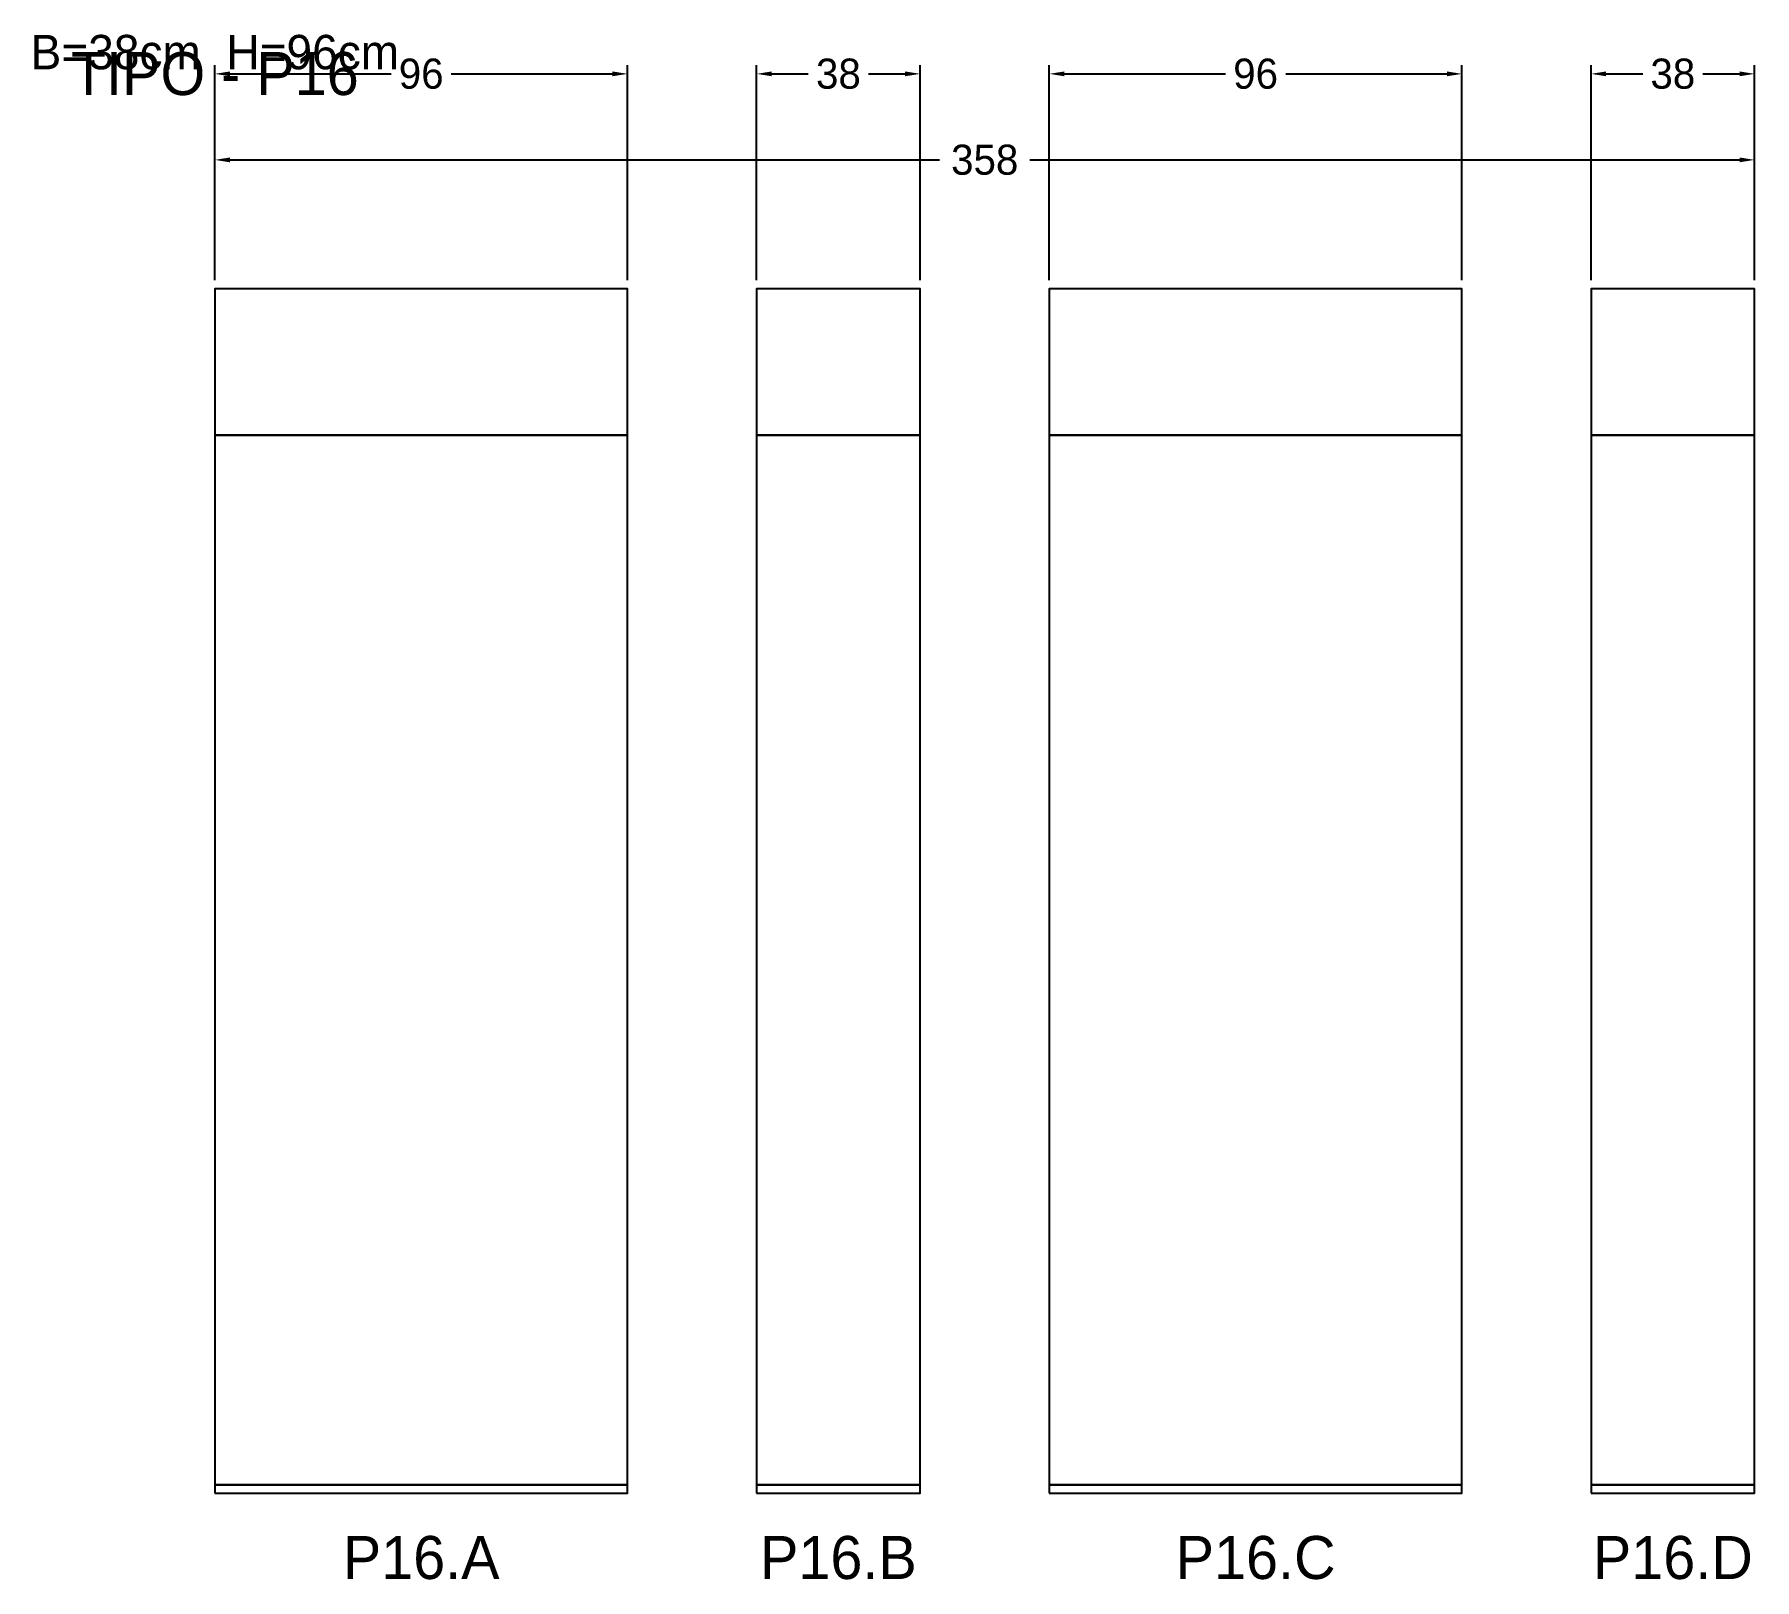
# Model space of a CAD drawing. Header units: metres. Extents: x -42 to 358, y -20 to 339.
import ezdxf

# ---------------------------------------------------------------- set-up
doc = ezdxf.new("R2010")
doc.units = ezdxf.units.M
for name, color, linetype in [('COTA', 3, 'Continuous'), ('Cota Secao (2x)', 3, 'Continuous'), ('NOMENCLATURA', 1, 'Continuous'), ('Paineis', 7, 'Continuous'), ('Texto Secao', 2, 'Continuous')]:
    doc.layers.add(name, color=color, linetype=linetype)
doc.dimstyles.new('COTA', dxfattribs={"dimtxt": 7, "dimasz": 3.5, "dimexe": 2, "dimexo": 2, "dimgap": 1.5, "dimtad": 1, "dimdec": 1, "dimcen": 2.5, "dimclrd": 3, "dimclre": 3, "dimclrt": 3, "dimazin": 3, "dimtfac": 1, "dimtmove": 0, "dimatfit": 3})

# ---------------------------------------------------------------- blocks, each defined once
blk = doc.blocks.new('_CLOSEDFILLED')
at = {"color": 0, "linetype": 'BYBLOCK'}
blk.add_solid([(-1, 0.16), (0, 0), (-1, -0.16)], dxfattribs=at)
blk = doc.blocks.new('*D1')
at = {"color": 3}
for p, q in [((0, 282), (0, 312)), ((357.8, 282), (357.8, 312)), ((3.5, 310), (168.4, 310)), ((189.4, 310), (354.3, 310))]:
    blk.add_line(p, q, dxfattribs=at)
at = {"layer": 'Defpoints'}
for p in [(0, 310), (0, 280), (357.8, 280)]:
    blk.add_point(p, dxfattribs=at)
at = {"layer": 'COTA', "color": 3, "xscale": 3.5, "yscale": 3.5, "rotation": 180}
blk.add_blockref('_CLOSEDFILLED', (0, 310), dxfattribs=at)
at = {"layer": 'COTA', "color": 3, "xscale": 3.5, "yscale": 3.5}
blk.add_blockref('_CLOSEDFILLED', (357.8, 310), dxfattribs=at)
at = {"layer": 'COTA', "color": 3, "insert": (178.9, 310), "char_height": 7, "attachment_point": 5}
blk.add_mtext('358', dxfattribs=at)
blk = doc.blocks.new('*D2')
at = {"color": 3}
for p, q in [((0, 282), (0, 332)), ((95.9, 282), (95.9, 332)), ((3.5, 330), (40.95, 330)), ((54.95, 330), (92.4, 330))]:
    blk.add_line(p, q, dxfattribs=at)
at = {"layer": 'Defpoints'}
for p in [(0, 330), (0, 280), (95.9, 280)]:
    blk.add_point(p, dxfattribs=at)
at = {"layer": 'COTA', "color": 3, "xscale": 3.5, "yscale": 3.5, "rotation": 180}
blk.add_blockref('_CLOSEDFILLED', (0, 330), dxfattribs=at)
at = {"layer": 'COTA', "color": 3, "xscale": 3.5, "yscale": 3.5}
blk.add_blockref('_CLOSEDFILLED', (95.9, 330), dxfattribs=at)
at = {"layer": 'COTA', "color": 3, "insert": (47.95, 330), "char_height": 7, "attachment_point": 5}
blk.add_mtext('96', dxfattribs=at)
blk = doc.blocks.new('*D3')
at = {"color": 3}
for p, q in [((125.9, 282), (125.9, 332)), ((163.9, 282), (163.9, 332)), ((129.4, 330), (137.9, 330)), ((151.9, 330), (160.4, 330))]:
    blk.add_line(p, q, dxfattribs=at)
at = {"layer": 'Defpoints'}
for p in [(125.9, 330), (125.9, 280), (163.9, 280)]:
    blk.add_point(p, dxfattribs=at)
at = {"layer": 'COTA', "color": 3, "xscale": 3.5, "yscale": 3.5, "rotation": 180}
blk.add_blockref('_CLOSEDFILLED', (125.9, 330), dxfattribs=at)
at = {"layer": 'COTA', "color": 3, "xscale": 3.5, "yscale": 3.5}
blk.add_blockref('_CLOSEDFILLED', (163.9, 330), dxfattribs=at)
at = {"layer": 'COTA', "color": 3, "insert": (144.9, 330), "char_height": 7, "attachment_point": 5}
blk.add_mtext('38', dxfattribs=at)
blk = doc.blocks.new('*D4')
at = {"color": 3}
for p, q in [((193.9, 282), (193.9, 332)), ((289.8, 282), (289.8, 332)), ((197.4, 330), (234.85, 330)), ((248.85, 330), (286.3, 330))]:
    blk.add_line(p, q, dxfattribs=at)
at = {"layer": 'Defpoints'}
for p in [(193.9, 330), (193.9, 280), (289.8, 280)]:
    blk.add_point(p, dxfattribs=at)
at = {"layer": 'COTA', "color": 3, "xscale": 3.5, "yscale": 3.5, "rotation": 180}
blk.add_blockref('_CLOSEDFILLED', (193.9, 330), dxfattribs=at)
at = {"layer": 'COTA', "color": 3, "xscale": 3.5, "yscale": 3.5}
blk.add_blockref('_CLOSEDFILLED', (289.8, 330), dxfattribs=at)
at = {"layer": 'COTA', "color": 3, "insert": (241.85, 330), "char_height": 7, "attachment_point": 5}
blk.add_mtext('96', dxfattribs=at)
blk = doc.blocks.new('*D5')
at = {"color": 3}
for p, q in [((319.8, 282), (319.8, 332)), ((357.8, 282), (357.8, 332)), ((323.3, 330), (331.8, 330)), ((345.8, 330), (354.3, 330))]:
    blk.add_line(p, q, dxfattribs=at)
at = {"layer": 'Defpoints'}
for p in [(319.8, 330), (319.8, 280), (357.8, 280)]:
    blk.add_point(p, dxfattribs=at)
at = {"layer": 'COTA', "color": 3, "xscale": 3.5, "yscale": 3.5, "rotation": 180}
blk.add_blockref('_CLOSEDFILLED', (319.8, 330), dxfattribs=at)
at = {"layer": 'COTA', "color": 3, "xscale": 3.5, "yscale": 3.5}
blk.add_blockref('_CLOSEDFILLED', (357.8, 330), dxfattribs=at)
at = {"layer": 'COTA', "color": 3, "insert": (338.8, 330), "char_height": 7, "attachment_point": 5}
blk.add_mtext('38', dxfattribs=at)

msp = doc.modelspace()

# ---------------------------------------------------------------- linework, layer by layer
at = {"layer": 'Paineis'}
for points in [[(0, 246), (95.9, 246), (95.9, 280), (0, 280)], [(125.9, 246), (163.9, 246), (163.9, 280), (125.9, 280)], [(193.9, 246), (289.8, 246), (289.8, 280), (193.9, 280)], [(319.8, 246), (357.8, 246), (357.8, 280), (319.8, 280)], [(0, 2), (95.9, 2), (95.9, 246), (0, 246)], [(125.9, 2), (163.9, 2), (163.9, 246), (125.9, 246)], [(193.9, 2), (289.8, 2), (289.8, 246), (193.9, 246)], [(319.8, 2), (357.8, 2), (357.8, 246), (319.8, 246)], [(0, 0), (95.9, 0), (95.9, 2), (0, 2)], [(125.9, 0), (163.9, 0), (163.9, 2), (125.9, 2)], [(193.9, 0), (289.8, 0), (289.8, 2), (193.9, 2)], [(319.8, 0), (357.8, 0), (357.8, 2), (319.8, 2)]]:
    msp.add_lwpolyline(points, close=True, dxfattribs=at)

# ---------------------------------------------------------------- texts
at = {"layer": 'Cota Secao (2x)', "insert": (0, 335), "char_height": 8, "width": 377.8, "attachment_point": 5}
msp.add_mtext('B=38cm  H=96cm', dxfattribs=at)
at = {"layer": 'NOMENCLATURA', "insert": (0, 330), "char_height": 10, "width": 300, "attachment_point": 5}
msp.add_mtext('TIPO - P16', dxfattribs=at)
at = {"layer": 'Texto Secao', "char_height": 10, "attachment_point": 5}
for s, insert, width in [('P16.A', (47.95, -15), 115.9), ('P16.B', (144.9, -15), 58), ('P16.C', (241.85, -15), 115.9), ('P16.D', (338.8, -15), 58)]:
    msp.add_mtext(s, dxfattribs=dict(at, insert=insert, width=width))

# ---------------------------------------------------------------- dimensions: what is measured, and where the dimension line sits
at = {"layer": 'COTA'}
for base, p1, p2, picture, middle in [((0, 330), (0, 280), (95.9, 280), '*D2', (47.95, 330)), ((125.9, 330), (125.9, 280), (163.9, 280), '*D3', (144.9, 330)), ((193.9, 330), (193.9, 280), (289.8, 280), '*D4', (241.85, 330)), ((319.8, 330), (319.8, 280), (357.8, 280), '*D5', (338.8, 330)), ((0, 310), (0, 280), (357.8, 280), '*D1', (178.9, 310))]:
    dim = msp.add_linear_dim(base=base, p1=p1, p2=p2, dimstyle='COTA', dxfattribs=at)
    dim.commit()
    dim.dimension.update_dxf_attribs({"geometry": picture, "text_midpoint": middle})

doc.saveas('drawing.dxf')
